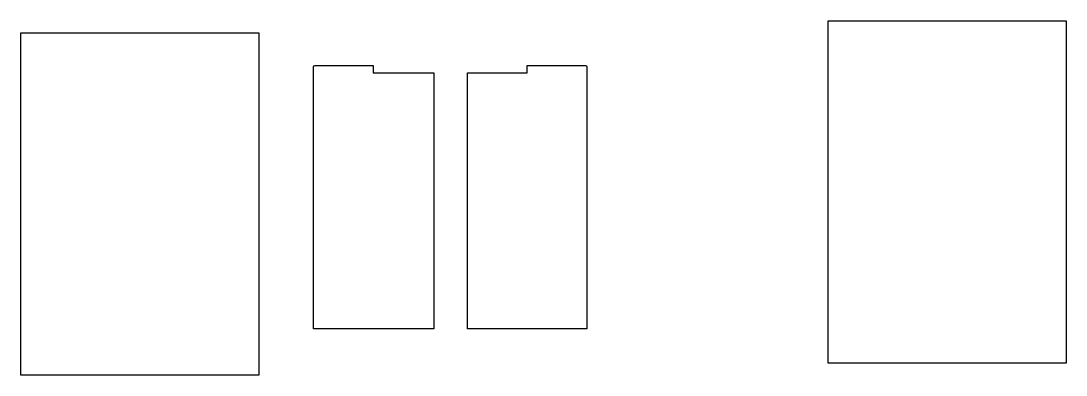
# Model space of a CAD drawing. Extents: x 886 to 4833, y -565 to 774.
import ezdxf

# ---------------------------------------------------------------- set-up
doc = ezdxf.new("R2010")
doc.units = 0
doc.layers.add('STAHL', color=4, linetype='CONTINUOUS')

msp = doc.modelspace()

# ---------------------------------------------------------------- linework, layer by layer
at = {"layer": 'STAHL'}
for points in [[(3934.6, 773.9), (4832.6, 773.9), (4832.6, -520.1), (3934.6, -520.1)], [(885.8, 728.6), (1783.8, 728.6), (1783.8, -565.4), (885.8, -565.4)]]:
    msp.add_lwpolyline(points, close=True, dxfattribs=at)
for points in [[(1995.6, 605.5), (2216.1, 605.5), (2216.1, 578), (2445.6, 578), (2445.6, -391), (1990.6, -391), (1990.6, 600.5)], [(3022.8, 600.5), (3022.8, -391), (2571.8, -391), (2571.8, 578), (2797.3, 578), (2797.3, 605.5), (3017.8, 605.5)]]:
    msp.add_lwpolyline(points, dxfattribs=at)
at = {"layer": 'STAHL', "extrusion": (0, 0, -1)}
for centre, start, end in [((-1995.6, 600.5), 0, 90), ((-3017.8, 600.5), 90, 180)]:
    msp.add_arc(centre, 5, start, end, dxfattribs=at)

doc.saveas('drawing.dxf')
